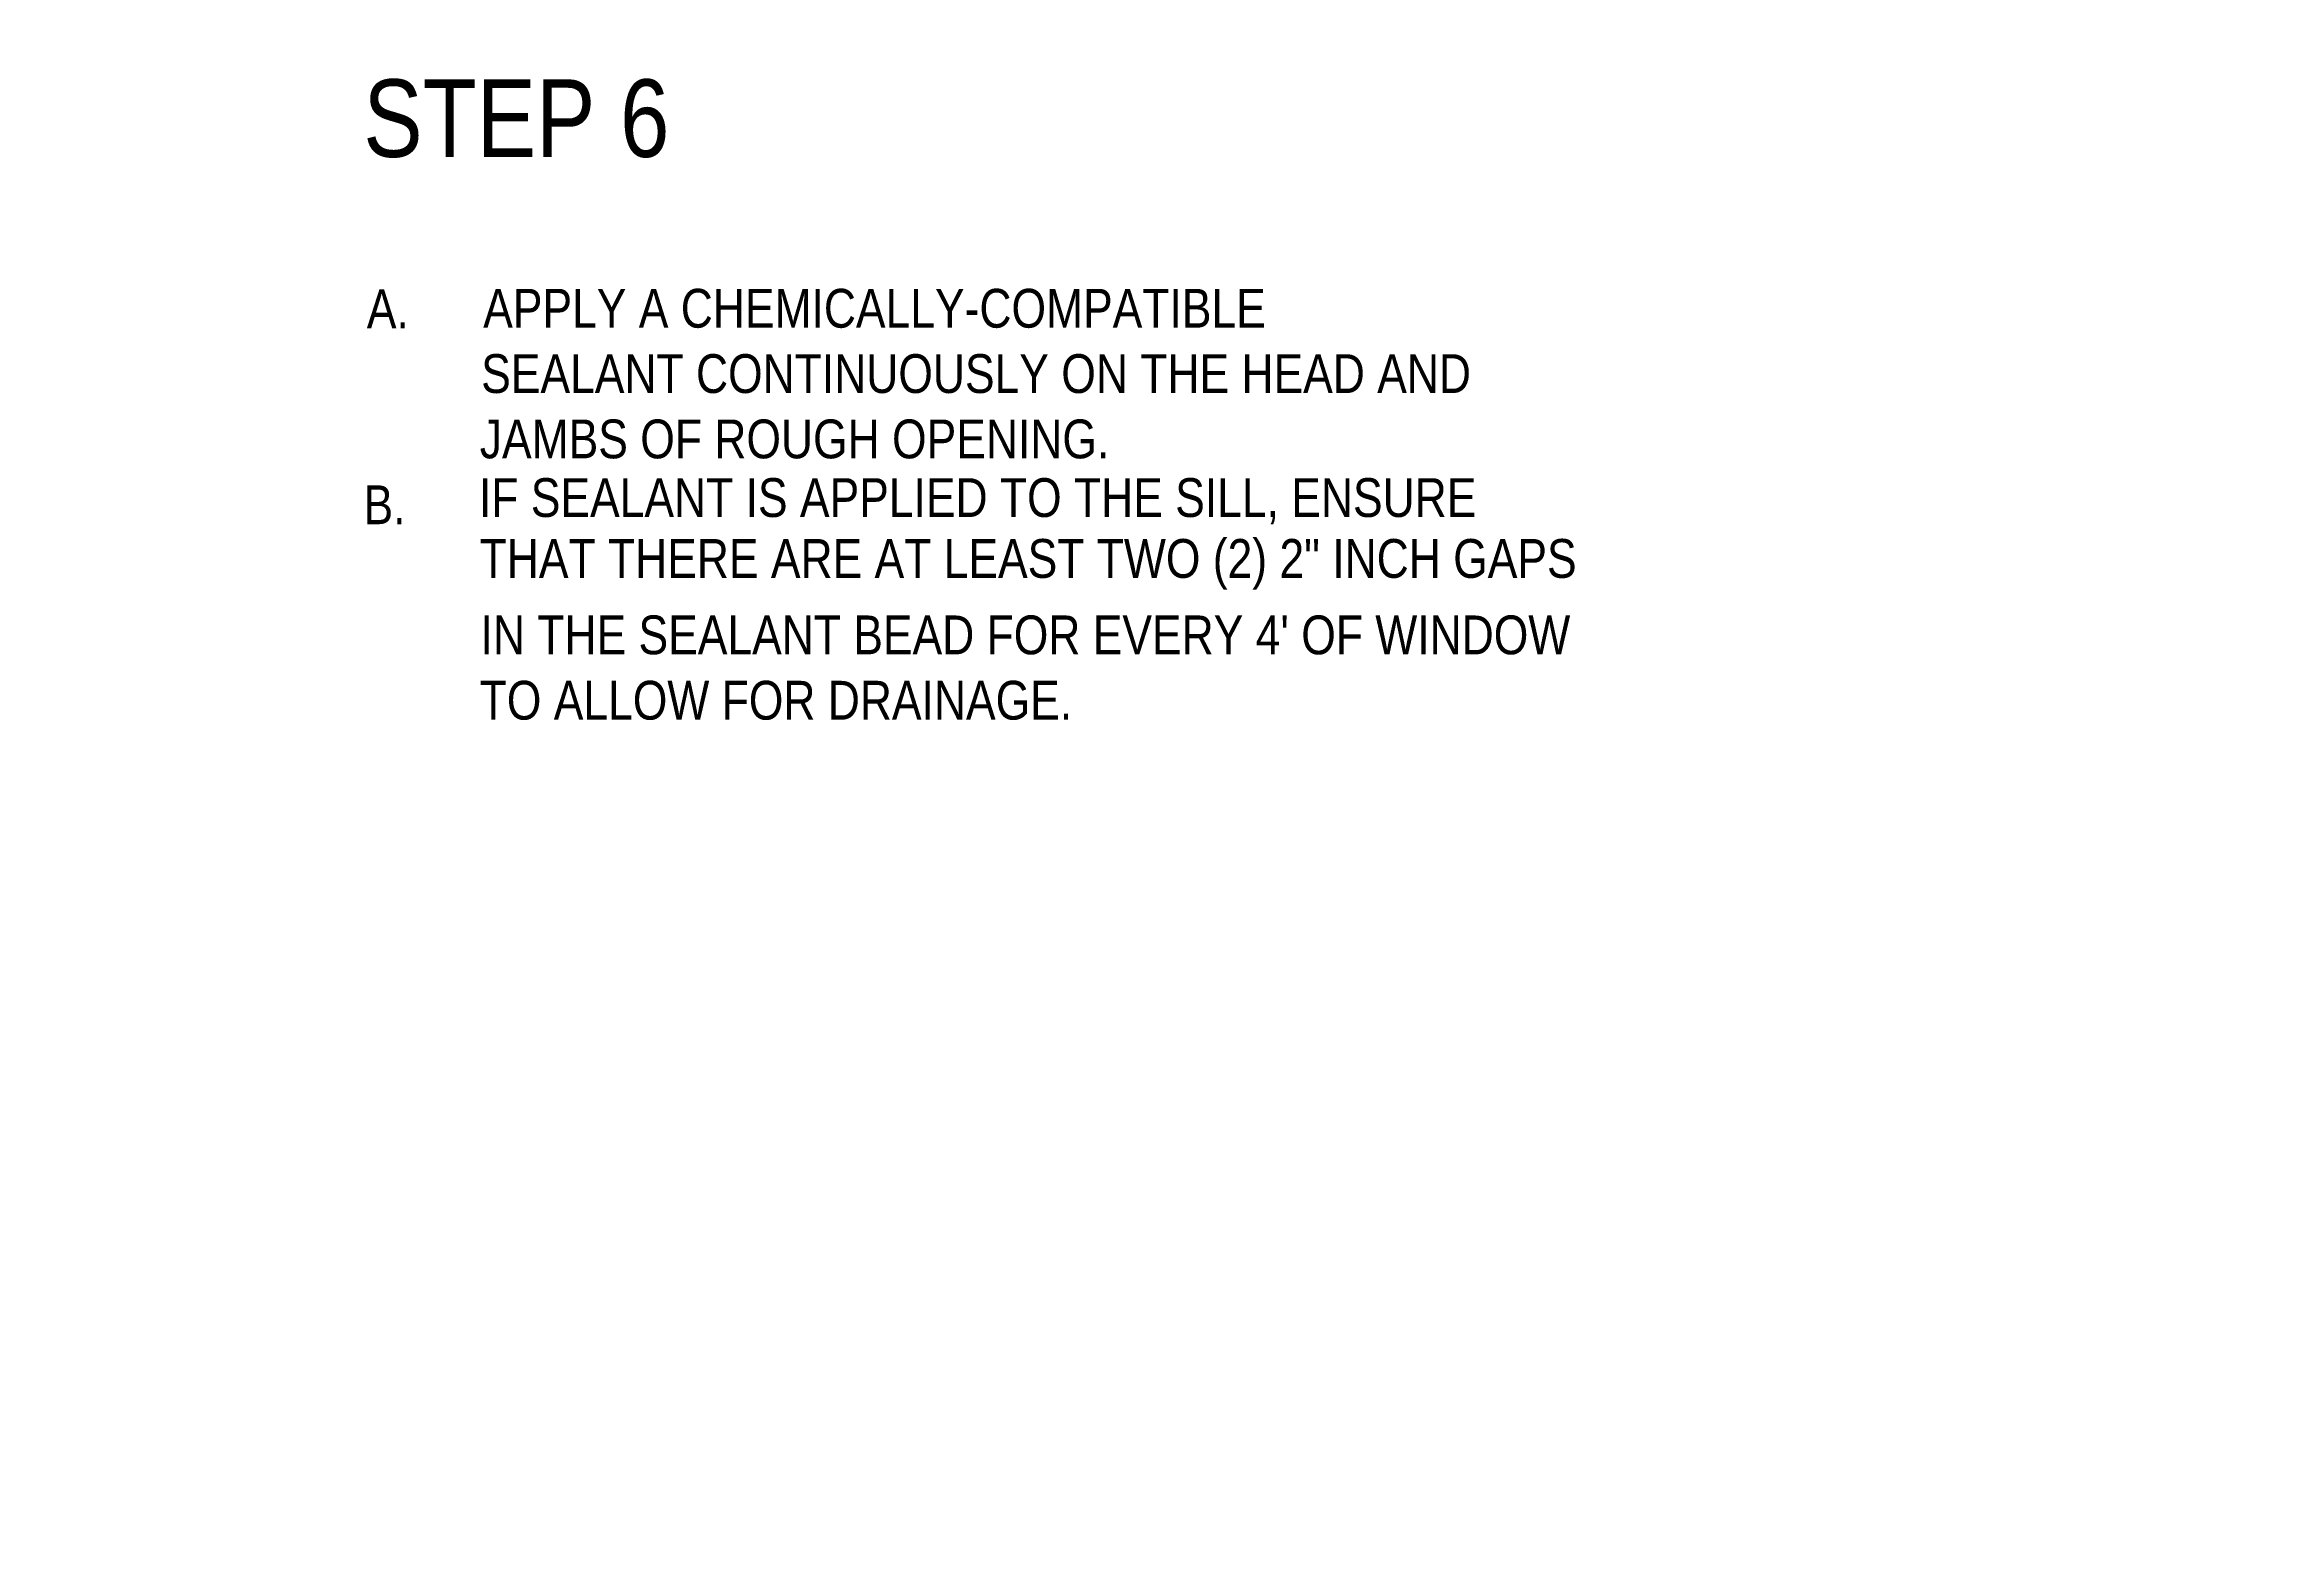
# Model space of a CAD drawing. Extents: x -1140 to 5605, y -816 to 2382.
# Drawn here: x 562 to 1210, y 497 to 930 of the extents above; entities that cross this region are included whole.
import ezdxf

# ---------------------------------------------------------------- set-up
doc = ezdxf.new("R2010")
doc.units = 0
doc.header["$MEASUREMENT"] = 0
for name, color, linetype, lineweight in [('.ATI-TEXT', 7, 'Continuous', 0), ('G-ANNO-TTLB', 7, 'Continuous', 0), ('TYVEK', 7, 'Continuous', 0)]:
    doc.layers.add(name, color=color, linetype=linetype, lineweight=lineweight)

# ---------------------------------------------------------------- blocks, each defined once
blk = doc.blocks.new('Block_344')
at = {"layer": '.ATI-TEXT', "char_height": 0.2, "attachment_point": 7}
for s, insert in [('\\C18;\\c0;\\FArial Narrow|b0|i0|c1;\\H11.253398;\\W1.000000;A.', (655.03, 847.34)), ('\\C18;\\c0;\\FArial Narrow|b0|i0|c1;\\H11.253398;\\W1.000000;SEALANT CONTINUOUSLY ON THE HEAD AND', (688.21, 828.39)), ('\\C18;\\c0;\\FArial Narrow|b0|i0|c1;\\H11.253398;\\W1.000000;JAMBS OF ROUGH OPENING.', (687.8, 809.43)), ('\\C18;\\c0;\\FArial Narrow|b0|i0|c1;\\H11.253398;\\W1.000000;IF SEALANT IS APPLIED TO THE SILL, ENSURE  ', (687.56, 790.48)), ('\\C18;\\c0;\\FArial Narrow|b0|i0|c1;\\H11.253398;\\W1.000000;B.', (654.08, 790.48)), ('\\C18;\\c0;\\FArial Narrow|b0|i0|c1;\\H11.253398;\\W1.000000;THAT THERE ARE AT LEAST TWO (2) 2" INCH GAPS', (687.77, 771.52)), ("\\C18;\\c0;\\FArial Narrow|b0|i0|c1;\\H11.253398;\\W1.000000;IN THE SEALANT BEAD FOR EVERY 4' OF WINDOW", (688.02, 752.57)), ('\\C18;\\c0;\\FArial Narrow|b0|i0|c1;\\H11.253398;\\W1.000000;TO ALLOW FOR DRAINAGE.', (687.77, 733.61))]:
    blk.add_mtext(s, dxfattribs=dict(at, insert=insert))

msp = doc.modelspace()

# ---------------------------------------------------------------- hatches: boundary and pattern name
at = {"layer": 'G-ANNO-TTLB', "true_color": 0xff00ff, "transparency": 33554687}
h = msp.add_hatch(color=6, dxfattribs=at)
edge = h.paths.add_edge_path()
edge.add_spline(control_points=[(1815.43, -731.7), (1815.43, -731.7), (-1114.08, -731.7), (-1114.08, -731.7), (-1114.08, -731.7), (-1114.08, 1725.3), (-1114.08, 1725.3), (-1114.08, 1725.3), (1815.43, 1725.3), (1815.43, 1725.3), (1815.43, 1725.3), (1815.43, -731.7), (1815.43, -731.7)], knot_values=[0, 0, 0, 0, 1, 1, 1, 2, 2, 2, 3, 3, 3, 4, 4, 4, 4], degree=3, periodic=0)
edge = h.paths.add_edge_path()
edge.add_spline(control_points=[(-1105.08, 1716.3), (-1105.08, 1716.3), (-1105.08, -722.7), (-1105.08, -722.7), (-1105.08, -722.7), (1806.43, -722.7), (1806.43, -722.7), (1806.43, -722.7), (1806.43, 1716.3), (1806.43, 1716.3), (1806.43, 1716.3), (-1105.08, 1716.3), (-1105.08, 1716.3)], knot_values=[0, 0, 0, 0, 1, 1, 1, 2, 2, 2, 3, 3, 3, 4, 4, 4, 4], degree=3, periodic=0)
edge.add_line((-1105.08, 1716.3), (-1105.08, 1716.3))

# ---------------------------------------------------------------- linework, layer by layer
at = {"layer": 'G-ANNO-TTLB'}
for points in [[(1815.43, -731.7), (1815.43, -731.7), (-1114.08, -731.7), (-1114.08, -731.7), (-1114.08, -731.7), (-1114.08, 1725.3), (-1114.08, 1725.3), (-1114.08, 1725.3), (1815.43, 1725.3), (1815.43, 1725.3), (1815.43, 1725.3), (1815.43, -731.7), (1815.43, -731.7)], [(-1105.08, 1716.3), (-1105.08, 1716.3), (-1105.08, -722.7), (-1105.08, -722.7), (-1105.08, -722.7), (1806.43, -722.7), (1806.43, -722.7), (1806.43, -722.7), (1806.43, 1716.3), (1806.43, 1716.3), (1806.43, 1716.3), (-1105.08, 1716.3), (-1105.08, 1716.3)]]:
    msp.add_open_spline(points, degree=3, knots=[0, 0, 0, 0, 1, 1, 1, 2, 2, 2, 3, 3, 3, 4, 4, 4, 4], dxfattribs=at)
at = {"layer": 'TYVEK', "color": 1, "lineweight": 25, "true_color": 0xff0000}
msp.add_lwpolyline([(703.07, 889.46)], dxfattribs=at)

# ---------------------------------------------------------------- block references
at = {"layer": '.ATI-TEXT'}
msp.add_blockref('Block_344', (0, 0), dxfattribs=at)

# ---------------------------------------------------------------- texts
at = {"layer": '.ATI-TEXT', "char_height": 0.2, "attachment_point": 7}
for s, insert in [('\\C18;\\c0;\\FArial Narrow|b0|i0|c1;\\H22.499999;\\W1.000000;STEP 6', (654.02, 896.71)), ('\\C18;\\c0;\\FArial Narrow|b0|i0|c1;\\H11.253398;\\W1.000000;APPLY A CHEMICALLY-COMPATIBLE', (688.79, 847.34))]:
    msp.add_mtext(s, dxfattribs=dict(at, insert=insert))

doc.saveas('drawing.dxf')
